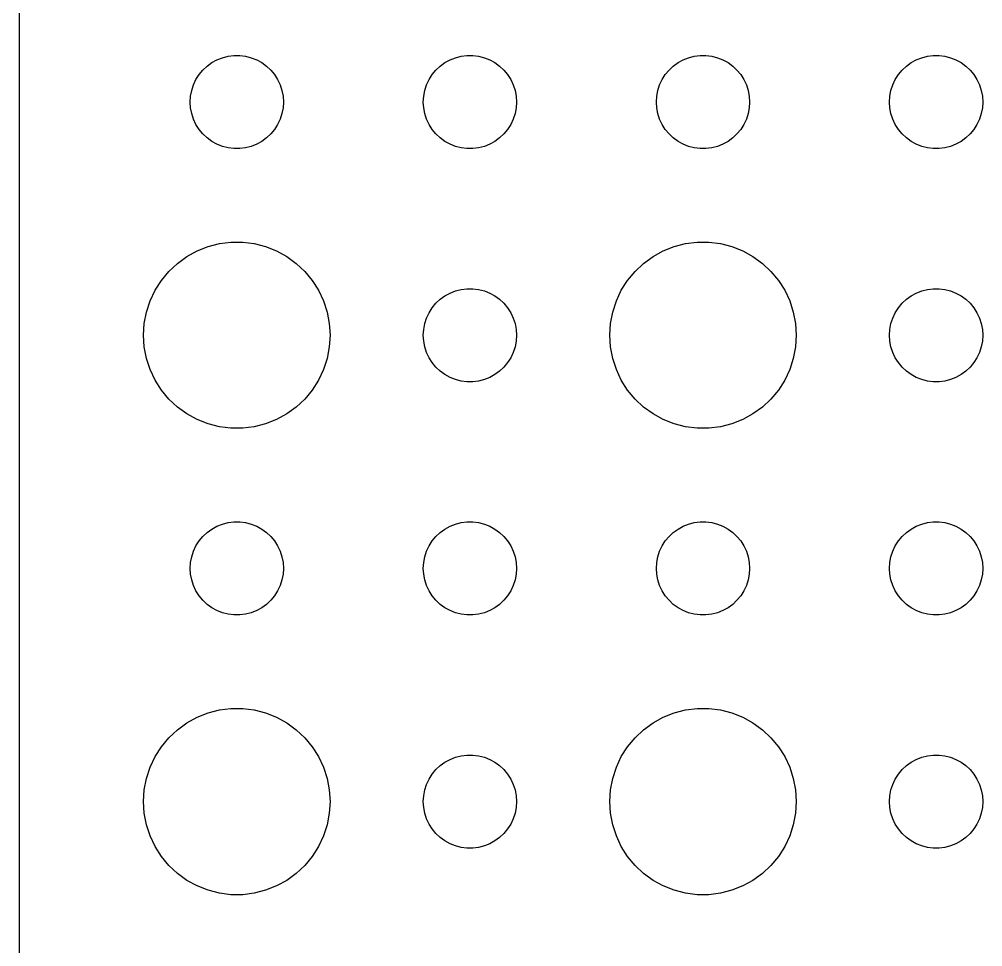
# Model space of a CAD drawing. Header units: metres. Extents: x -134 to 134, y -112 to 112.
# Drawn here: x -134.5 to -103.5, y 25.33 to 55.16 of the extents above; entities that cross this region are included whole.
import ezdxf

# ---------------------------------------------------------------- set-up
doc = ezdxf.new("R2010")
doc.units = ezdxf.units.M

msp = doc.modelspace()

# ---------------------------------------------------------------- linework, layer by layer
for p, q in [((-134.5, 107), (-134.5, -107)), ((-127.964, 53.9266), (-127.781, 53.9734)), ((-127.781, 53.9734), (-127.594, 53.997)), ((-127.594, 53.997), (-127.406, 53.997)), ((-127.406, 53.997), (-127.219, 53.9734)), ((-127.219, 53.9734), (-127.036, 53.9266)), ((-120.464, 53.9266), (-120.281, 53.9734)), ((-120.281, 53.9734), (-120.094, 53.997)), ((-120.094, 53.997), (-119.906, 53.997)), ((-119.906, 53.997), (-119.719, 53.9734)), ((-119.719, 53.9734), (-119.536, 53.9266)), ((-112.964, 53.9266), (-112.781, 53.9734)), ((-112.781, 53.9734), (-112.594, 53.997)), ((-112.594, 53.997), (-112.406, 53.997)), ((-112.406, 53.997), (-112.219, 53.9734)), ((-112.219, 53.9734), (-112.036, 53.9266)), ((-105.464, 53.9266), (-105.281, 53.9734)), ((-105.281, 53.9734), (-105.094, 53.997)), ((-105.094, 53.997), (-104.906, 53.997)), ((-104.906, 53.997), (-104.719, 53.9734)), ((-104.719, 53.9734), (-104.536, 53.9266)), ((-128.593, 53.5268), (-128.456, 53.6558)), ((-128.456, 53.6558), (-128.304, 53.7665)), ((-128.304, 53.7665), (-128.139, 53.8572)), ((-128.139, 53.8572), (-127.964, 53.9266)), ((-127.036, 53.9266), (-126.861, 53.8572)), ((-126.861, 53.8572), (-126.696, 53.7665)), ((-126.696, 53.7665), (-126.544, 53.6558)), ((-126.544, 53.6558), (-126.407, 53.5268)), ((-121.093, 53.5268), (-120.956, 53.6558)), ((-120.956, 53.6558), (-120.804, 53.7665)), ((-120.804, 53.7665), (-120.639, 53.8572)), ((-120.639, 53.8572), (-120.464, 53.9266)), ((-119.536, 53.9266), (-119.361, 53.8572)), ((-119.361, 53.8572), (-119.196, 53.7665)), ((-119.196, 53.7665), (-119.044, 53.6558)), ((-119.044, 53.6558), (-118.907, 53.5268)), ((-113.593, 53.5268), (-113.456, 53.6558)), ((-113.456, 53.6558), (-113.304, 53.7665)), ((-113.304, 53.7665), (-113.139, 53.8572)), ((-113.139, 53.8572), (-112.964, 53.9266)), ((-112.036, 53.9266), (-111.861, 53.8572)), ((-111.861, 53.8572), (-111.696, 53.7665)), ((-111.696, 53.7665), (-111.544, 53.6558)), ((-111.544, 53.6558), (-111.407, 53.5268)), ((-106.093, 53.5268), (-105.956, 53.6558)), ((-105.956, 53.6558), (-105.804, 53.7665)), ((-105.804, 53.7665), (-105.639, 53.8572)), ((-105.639, 53.8572), (-105.464, 53.9266)), ((-104.536, 53.9266), (-104.361, 53.8572)), ((-104.361, 53.8572), (-104.196, 53.7665)), ((-104.196, 53.7665), (-104.044, 53.6558)), ((-104.044, 53.6558), (-103.907, 53.5268)), ((-128.814, 53.2226), (-128.714, 53.3817)), ((-128.714, 53.3817), (-128.593, 53.5268)), ((-126.407, 53.5268), (-126.286, 53.3817)), ((-126.286, 53.3817), (-126.186, 53.2226)), ((-121.314, 53.2226), (-121.214, 53.3817)), ((-121.214, 53.3817), (-121.093, 53.5268)), ((-118.907, 53.5268), (-118.786, 53.3817)), ((-118.786, 53.3817), (-118.686, 53.2226)), ((-113.814, 53.2226), (-113.714, 53.3817)), ((-113.714, 53.3817), (-113.593, 53.5268)), ((-111.407, 53.5268), (-111.286, 53.3817)), ((-111.286, 53.3817), (-111.186, 53.2226)), ((-106.314, 53.2226), (-106.214, 53.3817)), ((-106.214, 53.3817), (-106.093, 53.5268)), ((-103.907, 53.5268), (-103.786, 53.3817)), ((-103.786, 53.3817), (-103.686, 53.2226)), ((-128.953, 52.873), (-128.895, 53.0522)), ((-128.895, 53.0522), (-128.814, 53.2226)), ((-126.186, 53.2226), (-126.105, 53.0522)), ((-126.105, 53.0522), (-126.047, 52.873)), ((-121.453, 52.873), (-121.395, 53.0522)), ((-121.395, 53.0522), (-121.314, 53.2226)), ((-118.686, 53.2226), (-118.605, 53.0522)), ((-118.605, 53.0522), (-118.547, 52.873)), ((-113.953, 52.873), (-113.895, 53.0522)), ((-113.895, 53.0522), (-113.814, 53.2226)), ((-111.186, 53.2226), (-111.105, 53.0522)), ((-111.105, 53.0522), (-111.047, 52.873)), ((-106.453, 52.873), (-106.395, 53.0522)), ((-106.395, 53.0522), (-106.314, 53.2226)), ((-103.686, 53.2226), (-103.605, 53.0522)), ((-103.605, 53.0522), (-103.547, 52.873)), ((-128.988, 52.688), (-128.953, 52.873)), ((-126.047, 52.873), (-126.012, 52.688)), ((-121.488, 52.688), (-121.453, 52.873)), ((-118.547, 52.873), (-118.512, 52.688)), ((-113.988, 52.688), (-113.953, 52.873)), ((-111.047, 52.873), (-111.012, 52.688)), ((-106.488, 52.688), (-106.453, 52.873)), ((-103.547, 52.873), (-103.512, 52.688)), ((-129, 52.5), (-128.988, 52.688)), ((-128.988, 52.312), (-129, 52.5)), ((-126.012, 52.688), (-126, 52.5)), ((-126, 52.5), (-126.012, 52.312)), ((-121.5, 52.5), (-121.488, 52.688)), ((-121.488, 52.312), (-121.5, 52.5)), ((-118.512, 52.688), (-118.5, 52.5)), ((-118.5, 52.5), (-118.512, 52.312)), ((-114, 52.5), (-113.988, 52.688)), ((-113.988, 52.312), (-114, 52.5)), ((-111.012, 52.688), (-111, 52.5)), ((-111, 52.5), (-111.012, 52.312)), ((-106.5, 52.5), (-106.488, 52.688)), ((-106.488, 52.312), (-106.5, 52.5)), ((-103.512, 52.688), (-103.5, 52.5)), ((-103.5, 52.5), (-103.512, 52.312)), ((-128.953, 52.127), (-128.988, 52.312)), ((-128.895, 51.9478), (-128.953, 52.127)), ((-126.047, 52.127), (-126.105, 51.9478)), ((-126.012, 52.312), (-126.047, 52.127)), ((-121.453, 52.127), (-121.488, 52.312)), ((-121.395, 51.9478), (-121.453, 52.127)), ((-118.547, 52.127), (-118.605, 51.9478)), ((-118.512, 52.312), (-118.547, 52.127)), ((-113.953, 52.127), (-113.988, 52.312)), ((-113.895, 51.9478), (-113.953, 52.127)), ((-111.047, 52.127), (-111.105, 51.9478)), ((-111.012, 52.312), (-111.047, 52.127)), ((-106.453, 52.127), (-106.488, 52.312)), ((-106.395, 51.9478), (-106.453, 52.127)), ((-103.547, 52.127), (-103.605, 51.9478)), ((-103.512, 52.312), (-103.547, 52.127)), ((-128.814, 51.7774), (-128.895, 51.9478)), ((-128.714, 51.6183), (-128.814, 51.7774)), ((-126.186, 51.7774), (-126.286, 51.6183)), ((-126.105, 51.9478), (-126.186, 51.7774)), ((-121.314, 51.7774), (-121.395, 51.9478)), ((-121.214, 51.6183), (-121.314, 51.7774)), ((-118.686, 51.7774), (-118.786, 51.6183)), ((-118.605, 51.9478), (-118.686, 51.7774)), ((-113.814, 51.7774), (-113.895, 51.9478)), ((-113.714, 51.6183), (-113.814, 51.7774)), ((-111.186, 51.7774), (-111.286, 51.6183)), ((-111.105, 51.9478), (-111.186, 51.7774)), ((-106.314, 51.7774), (-106.395, 51.9478)), ((-106.214, 51.6183), (-106.314, 51.7774)), ((-103.686, 51.7774), (-103.786, 51.6183)), ((-103.605, 51.9478), (-103.686, 51.7774)), ((-128.593, 51.4732), (-128.714, 51.6183)), ((-128.456, 51.3442), (-128.593, 51.4732)), ((-126.407, 51.4732), (-126.544, 51.3442)), ((-126.286, 51.6183), (-126.407, 51.4732)), ((-121.093, 51.4732), (-121.214, 51.6183)), ((-120.956, 51.3442), (-121.093, 51.4732)), ((-118.907, 51.4732), (-119.044, 51.3442)), ((-118.786, 51.6183), (-118.907, 51.4732)), ((-113.593, 51.4732), (-113.714, 51.6183)), ((-113.456, 51.3442), (-113.593, 51.4732)), ((-111.407, 51.4732), (-111.544, 51.3442)), ((-111.286, 51.6183), (-111.407, 51.4732)), ((-106.093, 51.4732), (-106.214, 51.6183)), ((-105.956, 51.3442), (-106.093, 51.4732)), ((-103.907, 51.4732), (-104.044, 51.3442)), ((-103.786, 51.6183), (-103.907, 51.4732)), ((-128.304, 51.2335), (-128.456, 51.3442)), ((-128.139, 51.1428), (-128.304, 51.2335)), ((-126.696, 51.2335), (-126.861, 51.1428)), ((-126.544, 51.3442), (-126.696, 51.2335)), ((-120.804, 51.2335), (-120.956, 51.3442)), ((-120.639, 51.1428), (-120.804, 51.2335)), ((-119.196, 51.2335), (-119.361, 51.1428)), ((-119.044, 51.3442), (-119.196, 51.2335)), ((-113.304, 51.2335), (-113.456, 51.3442)), ((-113.139, 51.1428), (-113.304, 51.2335)), ((-111.696, 51.2335), (-111.861, 51.1428)), ((-111.544, 51.3442), (-111.696, 51.2335)), ((-105.804, 51.2335), (-105.956, 51.3442)), ((-105.639, 51.1428), (-105.804, 51.2335)), ((-104.196, 51.2335), (-104.361, 51.1428)), ((-104.044, 51.3442), (-104.196, 51.2335)), ((-127.964, 51.0734), (-128.139, 51.1428)), ((-127.781, 51.0266), (-127.964, 51.0734)), ((-127.594, 51.003), (-127.781, 51.0266)), ((-127.406, 51.003), (-127.594, 51.003)), ((-127.219, 51.0266), (-127.406, 51.003)), ((-127.036, 51.0734), (-127.219, 51.0266)), ((-126.861, 51.1428), (-127.036, 51.0734)), ((-120.464, 51.0734), (-120.639, 51.1428)), ((-120.281, 51.0266), (-120.464, 51.0734)), ((-120.094, 51.003), (-120.281, 51.0266)), ((-119.906, 51.003), (-120.094, 51.003)), ((-119.719, 51.0266), (-119.906, 51.003)), ((-119.536, 51.0734), (-119.719, 51.0266)), ((-119.361, 51.1428), (-119.536, 51.0734)), ((-112.964, 51.0734), (-113.139, 51.1428)), ((-112.781, 51.0266), (-112.964, 51.0734)), ((-112.594, 51.003), (-112.781, 51.0266)), ((-112.406, 51.003), (-112.594, 51.003)), ((-112.219, 51.0266), (-112.406, 51.003)), ((-112.036, 51.0734), (-112.219, 51.0266)), ((-111.861, 51.1428), (-112.036, 51.0734)), ((-105.464, 51.0734), (-105.639, 51.1428)), ((-105.281, 51.0266), (-105.464, 51.0734)), ((-105.094, 51.003), (-105.281, 51.0266)), ((-104.906, 51.003), (-105.094, 51.003)), ((-104.719, 51.0266), (-104.906, 51.003)), ((-104.536, 51.0734), (-104.719, 51.0266)), ((-104.361, 51.1428), (-104.536, 51.0734)), ((-128.777, 47.7145), (-128.427, 47.8532)), ((-128.427, 47.8532), (-128.062, 47.9469)), ((-128.062, 47.9469), (-127.688, 47.9941)), ((-127.688, 47.9941), (-127.312, 47.9941)), ((-127.312, 47.9941), (-126.938, 47.9469)), ((-126.938, 47.9469), (-126.573, 47.8532)), ((-126.573, 47.8532), (-126.223, 47.7145)), ((-113.777, 47.7145), (-113.427, 47.8532)), ((-113.427, 47.8532), (-113.062, 47.9469)), ((-113.062, 47.9469), (-112.688, 47.9941)), ((-112.688, 47.9941), (-112.312, 47.9941)), ((-112.312, 47.9941), (-111.938, 47.9469)), ((-111.938, 47.9469), (-111.573, 47.8532)), ((-111.573, 47.8532), (-111.223, 47.7145)), ((-129.412, 47.3115), (-129.107, 47.533)), ((-129.107, 47.533), (-128.777, 47.7145)), ((-126.223, 47.7145), (-125.893, 47.533)), ((-125.893, 47.533), (-125.588, 47.3115)), ((-114.412, 47.3115), (-114.107, 47.533)), ((-114.107, 47.533), (-113.777, 47.7145)), ((-111.223, 47.7145), (-110.893, 47.533)), ((-110.893, 47.533), (-110.588, 47.3115)), ((-129.687, 47.0536), (-129.412, 47.3115)), ((-125.588, 47.3115), (-125.313, 47.0536)), ((-114.687, 47.0536), (-114.412, 47.3115)), ((-110.588, 47.3115), (-110.313, 47.0536)), ((-129.927, 46.7634), (-129.687, 47.0536)), ((-125.313, 47.0536), (-125.073, 46.7634)), ((-114.927, 46.7634), (-114.687, 47.0536)), ((-110.313, 47.0536), (-110.073, 46.7634)), ((-130.129, 46.4453), (-129.927, 46.7634)), ((-125.073, 46.7634), (-124.871, 46.4453)), ((-115.129, 46.4453), (-114.927, 46.7634)), ((-110.073, 46.7634), (-109.871, 46.4453)), ((-130.289, 46.1044), (-130.129, 46.4453)), ((-124.871, 46.4453), (-124.711, 46.1044)), ((-120.956, 46.1558), (-120.804, 46.2665)), ((-120.804, 46.2665), (-120.639, 46.3572)), ((-120.639, 46.3572), (-120.464, 46.4266)), ((-120.464, 46.4266), (-120.281, 46.4734)), ((-120.281, 46.4734), (-120.094, 46.497)), ((-120.094, 46.497), (-119.906, 46.497)), ((-119.906, 46.497), (-119.719, 46.4734)), ((-119.719, 46.4734), (-119.536, 46.4266)), ((-119.536, 46.4266), (-119.361, 46.3572)), ((-119.361, 46.3572), (-119.196, 46.2665)), ((-119.196, 46.2665), (-119.044, 46.1558)), ((-115.289, 46.1044), (-115.129, 46.4453)), ((-109.871, 46.4453), (-109.711, 46.1044)), ((-105.956, 46.1558), (-105.804, 46.2665)), ((-105.804, 46.2665), (-105.639, 46.3572)), ((-105.639, 46.3572), (-105.464, 46.4266)), ((-105.464, 46.4266), (-105.281, 46.4734)), ((-105.281, 46.4734), (-105.094, 46.497)), ((-105.094, 46.497), (-104.906, 46.497)), ((-104.906, 46.497), (-104.719, 46.4734)), ((-104.719, 46.4734), (-104.536, 46.4266)), ((-104.536, 46.4266), (-104.361, 46.3572)), ((-104.361, 46.3572), (-104.196, 46.2665)), ((-104.196, 46.2665), (-104.044, 46.1558)), ((-130.406, 45.7461), (-130.289, 46.1044)), ((-124.711, 46.1044), (-124.594, 45.7461)), ((-121.314, 45.7226), (-121.214, 45.8817)), ((-121.214, 45.8817), (-121.093, 46.0268)), ((-121.093, 46.0268), (-120.956, 46.1558)), ((-119.044, 46.1558), (-118.907, 46.0268)), ((-118.907, 46.0268), (-118.786, 45.8817)), ((-118.786, 45.8817), (-118.686, 45.7226)), ((-115.406, 45.7461), (-115.289, 46.1044)), ((-109.711, 46.1044), (-109.594, 45.7461)), ((-106.314, 45.7226), (-106.214, 45.8817)), ((-106.214, 45.8817), (-106.093, 46.0268)), ((-106.093, 46.0268), (-105.956, 46.1558)), ((-104.044, 46.1558), (-103.907, 46.0268)), ((-103.907, 46.0268), (-103.786, 45.8817)), ((-103.786, 45.8817), (-103.686, 45.7226)), ((-130.476, 45.376), (-130.406, 45.7461)), ((-124.594, 45.7461), (-124.524, 45.376)), ((-121.395, 45.5522), (-121.314, 45.7226)), ((-118.686, 45.7226), (-118.605, 45.5522)), ((-115.476, 45.376), (-115.406, 45.7461)), ((-109.594, 45.7461), (-109.524, 45.376)), ((-106.395, 45.5522), (-106.314, 45.7226)), ((-103.686, 45.7226), (-103.605, 45.5522)), ((-130.5, 45), (-130.476, 45.376)), ((-124.524, 45.376), (-124.5, 45)), ((-121.488, 45.188), (-121.453, 45.373)), ((-121.453, 45.373), (-121.395, 45.5522)), ((-118.605, 45.5522), (-118.547, 45.373)), ((-118.547, 45.373), (-118.512, 45.188)), ((-115.5, 45), (-115.476, 45.376)), ((-109.524, 45.376), (-109.5, 45)), ((-106.488, 45.188), (-106.453, 45.373)), ((-106.453, 45.373), (-106.395, 45.5522)), ((-103.605, 45.5522), (-103.547, 45.373)), ((-103.547, 45.373), (-103.512, 45.188)), ((-130.476, 44.624), (-130.5, 45)), ((-124.5, 45), (-124.524, 44.624)), ((-121.5, 45), (-121.488, 45.188)), ((-121.488, 44.812), (-121.5, 45)), ((-118.512, 45.188), (-118.5, 45)), ((-118.5, 45), (-118.512, 44.812)), ((-115.476, 44.624), (-115.5, 45)), ((-109.5, 45), (-109.524, 44.624)), ((-106.5, 45), (-106.488, 45.188)), ((-106.488, 44.812), (-106.5, 45)), ((-103.512, 45.188), (-103.5, 45)), ((-103.5, 45), (-103.512, 44.812)), ((-121.453, 44.627), (-121.488, 44.812)), ((-118.512, 44.812), (-118.547, 44.627)), ((-106.453, 44.627), (-106.488, 44.812)), ((-103.512, 44.812), (-103.547, 44.627)), ((-130.406, 44.2539), (-130.476, 44.624)), ((-124.524, 44.624), (-124.594, 44.2539)), ((-121.395, 44.4478), (-121.453, 44.627)), ((-121.314, 44.2774), (-121.395, 44.4478)), ((-118.605, 44.4478), (-118.686, 44.2774)), ((-118.547, 44.627), (-118.605, 44.4478)), ((-115.406, 44.2539), (-115.476, 44.624)), ((-109.524, 44.624), (-109.594, 44.2539)), ((-106.395, 44.4478), (-106.453, 44.627)), ((-106.314, 44.2774), (-106.395, 44.4478)), ((-103.605, 44.4478), (-103.686, 44.2774)), ((-103.547, 44.627), (-103.605, 44.4478)), ((-130.289, 43.8956), (-130.406, 44.2539)), ((-124.594, 44.2539), (-124.711, 43.8956)), ((-121.214, 44.1183), (-121.314, 44.2774)), ((-121.093, 43.9732), (-121.214, 44.1183)), ((-118.786, 44.1183), (-118.907, 43.9732)), ((-118.686, 44.2774), (-118.786, 44.1183)), ((-115.289, 43.8956), (-115.406, 44.2539)), ((-109.594, 44.2539), (-109.711, 43.8956)), ((-106.214, 44.1183), (-106.314, 44.2774)), ((-106.093, 43.9732), (-106.214, 44.1183)), ((-103.786, 44.1183), (-103.907, 43.9732)), ((-103.686, 44.2774), (-103.786, 44.1183)), ((-130.129, 43.5547), (-130.289, 43.8956)), ((-124.711, 43.8956), (-124.871, 43.5547)), ((-120.956, 43.8442), (-121.093, 43.9732)), ((-120.804, 43.7335), (-120.956, 43.8442)), ((-120.639, 43.6428), (-120.804, 43.7335)), ((-119.196, 43.7335), (-119.361, 43.6428)), ((-119.044, 43.8442), (-119.196, 43.7335)), ((-118.907, 43.9732), (-119.044, 43.8442)), ((-115.129, 43.5547), (-115.289, 43.8956)), ((-109.711, 43.8956), (-109.871, 43.5547)), ((-105.956, 43.8442), (-106.093, 43.9732)), ((-105.804, 43.7335), (-105.956, 43.8442)), ((-105.639, 43.6428), (-105.804, 43.7335)), ((-104.196, 43.7335), (-104.361, 43.6428)), ((-104.044, 43.8442), (-104.196, 43.7335)), ((-103.907, 43.9732), (-104.044, 43.8442)), ((-129.927, 43.2366), (-130.129, 43.5547)), ((-124.871, 43.5547), (-125.073, 43.2366)), ((-120.464, 43.5734), (-120.639, 43.6428)), ((-120.281, 43.5266), (-120.464, 43.5734)), ((-120.094, 43.503), (-120.281, 43.5266)), ((-119.906, 43.503), (-120.094, 43.503)), ((-119.719, 43.5266), (-119.906, 43.503)), ((-119.536, 43.5734), (-119.719, 43.5266)), ((-119.361, 43.6428), (-119.536, 43.5734)), ((-114.927, 43.2366), (-115.129, 43.5547)), ((-109.871, 43.5547), (-110.073, 43.2366)), ((-105.464, 43.5734), (-105.639, 43.6428)), ((-105.281, 43.5266), (-105.464, 43.5734)), ((-105.094, 43.503), (-105.281, 43.5266)), ((-104.906, 43.503), (-105.094, 43.503)), ((-104.719, 43.5266), (-104.906, 43.503)), ((-104.536, 43.5734), (-104.719, 43.5266)), ((-104.361, 43.6428), (-104.536, 43.5734)), ((-129.687, 42.9464), (-129.927, 43.2366)), ((-125.073, 43.2366), (-125.313, 42.9464)), ((-114.687, 42.9464), (-114.927, 43.2366)), ((-110.073, 43.2366), (-110.313, 42.9464)), ((-129.412, 42.6885), (-129.687, 42.9464)), ((-125.313, 42.9464), (-125.588, 42.6885)), ((-114.412, 42.6885), (-114.687, 42.9464)), ((-110.313, 42.9464), (-110.588, 42.6885)), ((-129.107, 42.467), (-129.412, 42.6885)), ((-125.588, 42.6885), (-125.893, 42.467)), ((-114.107, 42.467), (-114.412, 42.6885)), ((-110.588, 42.6885), (-110.893, 42.467)), ((-128.777, 42.2855), (-129.107, 42.467)), ((-128.427, 42.1468), (-128.777, 42.2855)), ((-126.223, 42.2855), (-126.573, 42.1468)), ((-125.893, 42.467), (-126.223, 42.2855)), ((-113.777, 42.2855), (-114.107, 42.467)), ((-113.427, 42.1468), (-113.777, 42.2855)), ((-111.223, 42.2855), (-111.573, 42.1468)), ((-110.893, 42.467), (-111.223, 42.2855)), ((-128.062, 42.0531), (-128.427, 42.1468)), ((-127.688, 42.0059), (-128.062, 42.0531)), ((-127.312, 42.0059), (-127.688, 42.0059)), ((-126.938, 42.0531), (-127.312, 42.0059)), ((-126.573, 42.1468), (-126.938, 42.0531)), ((-113.062, 42.0531), (-113.427, 42.1468)), ((-112.688, 42.0059), (-113.062, 42.0531)), ((-112.312, 42.0059), (-112.688, 42.0059)), ((-111.938, 42.0531), (-112.312, 42.0059)), ((-111.573, 42.1468), (-111.938, 42.0531)), ((-128.456, 38.6558), (-128.304, 38.7665)), ((-128.304, 38.7665), (-128.139, 38.8572)), ((-128.139, 38.8572), (-127.964, 38.9266)), ((-127.964, 38.9266), (-127.781, 38.9734)), ((-127.781, 38.9734), (-127.594, 38.997)), ((-127.594, 38.997), (-127.406, 38.997)), ((-127.406, 38.997), (-127.219, 38.9734)), ((-127.219, 38.9734), (-127.036, 38.9266)), ((-127.036, 38.9266), (-126.861, 38.8572)), ((-126.861, 38.8572), (-126.696, 38.7665)), ((-126.696, 38.7665), (-126.544, 38.6558)), ((-120.956, 38.6558), (-120.804, 38.7665)), ((-120.804, 38.7665), (-120.639, 38.8572)), ((-120.639, 38.8572), (-120.464, 38.9266)), ((-120.464, 38.9266), (-120.281, 38.9734)), ((-120.281, 38.9734), (-120.094, 38.997)), ((-120.094, 38.997), (-119.906, 38.997)), ((-119.906, 38.997), (-119.719, 38.9734)), ((-119.719, 38.9734), (-119.536, 38.9266)), ((-119.536, 38.9266), (-119.361, 38.8572)), ((-119.361, 38.8572), (-119.196, 38.7665)), ((-119.196, 38.7665), (-119.044, 38.6558)), ((-113.456, 38.6558), (-113.304, 38.7665)), ((-113.304, 38.7665), (-113.139, 38.8572)), ((-113.139, 38.8572), (-112.964, 38.9266)), ((-112.964, 38.9266), (-112.781, 38.9734)), ((-112.781, 38.9734), (-112.594, 38.997)), ((-112.594, 38.997), (-112.406, 38.997)), ((-112.406, 38.997), (-112.219, 38.9734)), ((-112.219, 38.9734), (-112.036, 38.9266)), ((-112.036, 38.9266), (-111.861, 38.8572)), ((-111.861, 38.8572), (-111.696, 38.7665)), ((-111.696, 38.7665), (-111.544, 38.6558)), ((-105.956, 38.6558), (-105.804, 38.7665)), ((-105.804, 38.7665), (-105.639, 38.8572)), ((-105.639, 38.8572), (-105.464, 38.9266)), ((-105.464, 38.9266), (-105.281, 38.9734)), ((-105.281, 38.9734), (-105.094, 38.997)), ((-105.094, 38.997), (-104.906, 38.997)), ((-104.906, 38.997), (-104.719, 38.9734)), ((-104.719, 38.9734), (-104.536, 38.9266)), ((-104.536, 38.9266), (-104.361, 38.8572)), ((-104.361, 38.8572), (-104.196, 38.7665)), ((-104.196, 38.7665), (-104.044, 38.6558)), ((-128.714, 38.3817), (-128.593, 38.5268)), ((-128.593, 38.5268), (-128.456, 38.6558)), ((-126.544, 38.6558), (-126.407, 38.5268)), ((-126.407, 38.5268), (-126.286, 38.3817)), ((-121.214, 38.3817), (-121.093, 38.5268)), ((-121.093, 38.5268), (-120.956, 38.6558)), ((-119.044, 38.6558), (-118.907, 38.5268)), ((-118.907, 38.5268), (-118.786, 38.3817)), ((-113.714, 38.3817), (-113.593, 38.5268)), ((-113.593, 38.5268), (-113.456, 38.6558)), ((-111.544, 38.6558), (-111.407, 38.5268)), ((-111.407, 38.5268), (-111.286, 38.3817)), ((-106.214, 38.3817), (-106.093, 38.5268)), ((-106.093, 38.5268), (-105.956, 38.6558)), ((-104.044, 38.6558), (-103.907, 38.5268)), ((-103.907, 38.5268), (-103.786, 38.3817)), ((-128.895, 38.0522), (-128.814, 38.2226)), ((-128.814, 38.2226), (-128.714, 38.3817)), ((-126.286, 38.3817), (-126.186, 38.2226)), ((-126.186, 38.2226), (-126.105, 38.0522)), ((-121.395, 38.0522), (-121.314, 38.2226)), ((-121.314, 38.2226), (-121.214, 38.3817)), ((-118.786, 38.3817), (-118.686, 38.2226)), ((-118.686, 38.2226), (-118.605, 38.0522)), ((-113.895, 38.0522), (-113.814, 38.2226)), ((-113.814, 38.2226), (-113.714, 38.3817)), ((-111.286, 38.3817), (-111.186, 38.2226)), ((-111.186, 38.2226), (-111.105, 38.0522)), ((-106.395, 38.0522), (-106.314, 38.2226)), ((-106.314, 38.2226), (-106.214, 38.3817)), ((-103.786, 38.3817), (-103.686, 38.2226)), ((-103.686, 38.2226), (-103.605, 38.0522)), ((-128.988, 37.688), (-128.953, 37.873)), ((-128.953, 37.873), (-128.895, 38.0522)), ((-126.105, 38.0522), (-126.047, 37.873)), ((-126.047, 37.873), (-126.012, 37.688)), ((-121.488, 37.688), (-121.453, 37.873)), ((-121.453, 37.873), (-121.395, 38.0522)), ((-118.605, 38.0522), (-118.547, 37.873)), ((-118.547, 37.873), (-118.512, 37.688)), ((-113.988, 37.688), (-113.953, 37.873)), ((-113.953, 37.873), (-113.895, 38.0522)), ((-111.105, 38.0522), (-111.047, 37.873)), ((-111.047, 37.873), (-111.012, 37.688)), ((-106.488, 37.688), (-106.453, 37.873)), ((-106.453, 37.873), (-106.395, 38.0522)), ((-103.605, 38.0522), (-103.547, 37.873)), ((-103.547, 37.873), (-103.512, 37.688)), ((-129, 37.5), (-128.988, 37.688)), ((-126.012, 37.688), (-126, 37.5)), ((-121.5, 37.5), (-121.488, 37.688)), ((-118.512, 37.688), (-118.5, 37.5)), ((-114, 37.5), (-113.988, 37.688)), ((-111.012, 37.688), (-111, 37.5)), ((-106.5, 37.5), (-106.488, 37.688)), ((-103.512, 37.688), (-103.5, 37.5)), ((-128.988, 37.312), (-129, 37.5)), ((-128.953, 37.127), (-128.988, 37.312)), ((-126.012, 37.312), (-126.047, 37.127)), ((-126, 37.5), (-126.012, 37.312)), ((-121.488, 37.312), (-121.5, 37.5)), ((-121.453, 37.127), (-121.488, 37.312)), ((-118.512, 37.312), (-118.547, 37.127)), ((-118.5, 37.5), (-118.512, 37.312)), ((-113.988, 37.312), (-114, 37.5)), ((-113.953, 37.127), (-113.988, 37.312)), ((-111.012, 37.312), (-111.047, 37.127)), ((-111, 37.5), (-111.012, 37.312)), ((-106.488, 37.312), (-106.5, 37.5)), ((-106.453, 37.127), (-106.488, 37.312)), ((-103.512, 37.312), (-103.547, 37.127)), ((-103.5, 37.5), (-103.512, 37.312)), ((-128.895, 36.9478), (-128.953, 37.127)), ((-128.814, 36.7774), (-128.895, 36.9478)), ((-126.105, 36.9478), (-126.186, 36.7774)), ((-126.047, 37.127), (-126.105, 36.9478)), ((-121.395, 36.9478), (-121.453, 37.127)), ((-121.314, 36.7774), (-121.395, 36.9478)), ((-118.605, 36.9478), (-118.686, 36.7774)), ((-118.547, 37.127), (-118.605, 36.9478)), ((-113.895, 36.9478), (-113.953, 37.127)), ((-113.814, 36.7774), (-113.895, 36.9478)), ((-111.105, 36.9478), (-111.186, 36.7774)), ((-111.047, 37.127), (-111.105, 36.9478)), ((-106.395, 36.9478), (-106.453, 37.127)), ((-106.314, 36.7774), (-106.395, 36.9478)), ((-103.605, 36.9478), (-103.686, 36.7774)), ((-103.547, 37.127), (-103.605, 36.9478)), ((-128.714, 36.6183), (-128.814, 36.7774)), ((-128.593, 36.4732), (-128.714, 36.6183)), ((-126.286, 36.6183), (-126.407, 36.4732)), ((-126.186, 36.7774), (-126.286, 36.6183)), ((-121.214, 36.6183), (-121.314, 36.7774)), ((-121.093, 36.4732), (-121.214, 36.6183)), ((-118.786, 36.6183), (-118.907, 36.4732)), ((-118.686, 36.7774), (-118.786, 36.6183)), ((-113.714, 36.6183), (-113.814, 36.7774)), ((-113.593, 36.4732), (-113.714, 36.6183)), ((-111.286, 36.6183), (-111.407, 36.4732)), ((-111.186, 36.7774), (-111.286, 36.6183)), ((-106.214, 36.6183), (-106.314, 36.7774)), ((-106.093, 36.4732), (-106.214, 36.6183)), ((-103.786, 36.6183), (-103.907, 36.4732)), ((-103.686, 36.7774), (-103.786, 36.6183)), ((-128.456, 36.3442), (-128.593, 36.4732)), ((-128.304, 36.2335), (-128.456, 36.3442)), ((-126.544, 36.3442), (-126.696, 36.2335)), ((-126.407, 36.4732), (-126.544, 36.3442)), ((-120.956, 36.3442), (-121.093, 36.4732)), ((-120.804, 36.2335), (-120.956, 36.3442)), ((-119.044, 36.3442), (-119.196, 36.2335)), ((-118.907, 36.4732), (-119.044, 36.3442)), ((-113.456, 36.3442), (-113.593, 36.4732)), ((-113.304, 36.2335), (-113.456, 36.3442)), ((-111.544, 36.3442), (-111.696, 36.2335)), ((-111.407, 36.4732), (-111.544, 36.3442)), ((-105.956, 36.3442), (-106.093, 36.4732)), ((-105.804, 36.2335), (-105.956, 36.3442)), ((-104.044, 36.3442), (-104.196, 36.2335)), ((-103.907, 36.4732), (-104.044, 36.3442)), ((-128.139, 36.1428), (-128.304, 36.2335)), ((-127.964, 36.0734), (-128.139, 36.1428)), ((-127.781, 36.0266), (-127.964, 36.0734)), ((-127.594, 36.003), (-127.781, 36.0266)), ((-127.406, 36.003), (-127.594, 36.003)), ((-127.219, 36.0266), (-127.406, 36.003)), ((-127.036, 36.0734), (-127.219, 36.0266)), ((-126.861, 36.1428), (-127.036, 36.0734)), ((-126.696, 36.2335), (-126.861, 36.1428)), ((-120.639, 36.1428), (-120.804, 36.2335)), ((-120.464, 36.0734), (-120.639, 36.1428)), ((-120.281, 36.0266), (-120.464, 36.0734)), ((-120.094, 36.003), (-120.281, 36.0266)), ((-119.906, 36.003), (-120.094, 36.003)), ((-119.719, 36.0266), (-119.906, 36.003)), ((-119.536, 36.0734), (-119.719, 36.0266)), ((-119.361, 36.1428), (-119.536, 36.0734)), ((-119.196, 36.2335), (-119.361, 36.1428)), ((-113.139, 36.1428), (-113.304, 36.2335)), ((-112.964, 36.0734), (-113.139, 36.1428)), ((-112.781, 36.0266), (-112.964, 36.0734)), ((-112.594, 36.003), (-112.781, 36.0266)), ((-112.406, 36.003), (-112.594, 36.003)), ((-112.219, 36.0266), (-112.406, 36.003)), ((-112.036, 36.0734), (-112.219, 36.0266)), ((-111.861, 36.1428), (-112.036, 36.0734)), ((-111.696, 36.2335), (-111.861, 36.1428)), ((-105.639, 36.1428), (-105.804, 36.2335)), ((-105.464, 36.0734), (-105.639, 36.1428)), ((-105.281, 36.0266), (-105.464, 36.0734)), ((-105.094, 36.003), (-105.281, 36.0266)), ((-104.906, 36.003), (-105.094, 36.003)), ((-104.719, 36.0266), (-104.906, 36.003)), ((-104.536, 36.0734), (-104.719, 36.0266)), ((-104.361, 36.1428), (-104.536, 36.0734)), ((-104.196, 36.2335), (-104.361, 36.1428)), ((-128.427, 32.8532), (-128.062, 32.9469)), ((-128.062, 32.9469), (-127.688, 32.9941)), ((-127.688, 32.9941), (-127.312, 32.9941)), ((-127.312, 32.9941), (-126.938, 32.9469)), ((-126.938, 32.9469), (-126.573, 32.8532)), ((-113.427, 32.8532), (-113.062, 32.9469)), ((-113.062, 32.9469), (-112.688, 32.9941)), ((-112.688, 32.9941), (-112.312, 32.9941)), ((-112.312, 32.9941), (-111.938, 32.9469)), ((-111.938, 32.9469), (-111.573, 32.8532)), ((-129.107, 32.533), (-128.777, 32.7145)), ((-128.777, 32.7145), (-128.427, 32.8532)), ((-126.573, 32.8532), (-126.223, 32.7145)), ((-126.223, 32.7145), (-125.893, 32.533)), ((-114.107, 32.533), (-113.777, 32.7145)), ((-113.777, 32.7145), (-113.427, 32.8532)), ((-111.573, 32.8532), (-111.223, 32.7145)), ((-111.223, 32.7145), (-110.893, 32.533)), ((-129.687, 32.0536), (-129.412, 32.3115)), ((-129.412, 32.3115), (-129.107, 32.533)), ((-125.893, 32.533), (-125.588, 32.3115)), ((-125.588, 32.3115), (-125.313, 32.0536)), ((-114.687, 32.0536), (-114.412, 32.3115)), ((-114.412, 32.3115), (-114.107, 32.533)), ((-110.893, 32.533), (-110.588, 32.3115)), ((-110.588, 32.3115), (-110.313, 32.0536)), ((-129.927, 31.7634), (-129.687, 32.0536)), ((-125.313, 32.0536), (-125.073, 31.7634)), ((-114.927, 31.7634), (-114.687, 32.0536)), ((-110.313, 32.0536), (-110.073, 31.7634)), ((-130.129, 31.4453), (-129.927, 31.7634)), ((-125.073, 31.7634), (-124.871, 31.4453)), ((-115.129, 31.4453), (-114.927, 31.7634)), ((-110.073, 31.7634), (-109.871, 31.4453)), ((-130.289, 31.1044), (-130.129, 31.4453)), ((-124.871, 31.4453), (-124.711, 31.1044)), ((-120.804, 31.2665), (-120.639, 31.3572)), ((-120.639, 31.3572), (-120.464, 31.4266)), ((-120.464, 31.4266), (-120.281, 31.4734)), ((-120.281, 31.4734), (-120.094, 31.497)), ((-120.094, 31.497), (-119.906, 31.497)), ((-119.906, 31.497), (-119.719, 31.4734)), ((-119.719, 31.4734), (-119.536, 31.4266)), ((-119.536, 31.4266), (-119.361, 31.3572)), ((-119.361, 31.3572), (-119.196, 31.2665)), ((-115.289, 31.1044), (-115.129, 31.4453)), ((-109.871, 31.4453), (-109.711, 31.1044)), ((-105.804, 31.2665), (-105.639, 31.3572)), ((-105.639, 31.3572), (-105.464, 31.4266)), ((-105.464, 31.4266), (-105.281, 31.4734)), ((-105.281, 31.4734), (-105.094, 31.497)), ((-105.094, 31.497), (-104.906, 31.497)), ((-104.906, 31.497), (-104.719, 31.4734)), ((-104.719, 31.4734), (-104.536, 31.4266)), ((-104.536, 31.4266), (-104.361, 31.3572)), ((-104.361, 31.3572), (-104.196, 31.2665)), ((-130.406, 30.7461), (-130.289, 31.1044)), ((-124.711, 31.1044), (-124.594, 30.7461)), ((-121.214, 30.8817), (-121.093, 31.0268)), ((-121.093, 31.0268), (-120.956, 31.1558)), ((-120.956, 31.1558), (-120.804, 31.2665)), ((-119.196, 31.2665), (-119.044, 31.1558)), ((-119.044, 31.1558), (-118.907, 31.0268)), ((-118.907, 31.0268), (-118.786, 30.8817)), ((-115.406, 30.7461), (-115.289, 31.1044)), ((-109.711, 31.1044), (-109.594, 30.7461)), ((-106.214, 30.8817), (-106.093, 31.0268)), ((-106.093, 31.0268), (-105.956, 31.1558)), ((-105.956, 31.1558), (-105.804, 31.2665)), ((-104.196, 31.2665), (-104.044, 31.1558)), ((-104.044, 31.1558), (-103.907, 31.0268)), ((-103.907, 31.0268), (-103.786, 30.8817)), ((-130.476, 30.376), (-130.406, 30.7461)), ((-124.594, 30.7461), (-124.524, 30.376)), ((-121.395, 30.5522), (-121.314, 30.7226)), ((-121.314, 30.7226), (-121.214, 30.8817)), ((-118.786, 30.8817), (-118.686, 30.7226)), ((-118.686, 30.7226), (-118.605, 30.5522)), ((-115.476, 30.376), (-115.406, 30.7461)), ((-109.594, 30.7461), (-109.524, 30.376)), ((-106.395, 30.5522), (-106.314, 30.7226)), ((-106.314, 30.7226), (-106.214, 30.8817)), ((-103.786, 30.8817), (-103.686, 30.7226)), ((-103.686, 30.7226), (-103.605, 30.5522)), ((-121.453, 30.373), (-121.395, 30.5522)), ((-118.605, 30.5522), (-118.547, 30.373)), ((-106.453, 30.373), (-106.395, 30.5522)), ((-103.605, 30.5522), (-103.547, 30.373)), ((-130.5, 30), (-130.476, 30.376)), ((-124.524, 30.376), (-124.5, 30)), ((-121.5, 30), (-121.488, 30.188)), ((-121.488, 30.188), (-121.453, 30.373)), ((-118.547, 30.373), (-118.512, 30.188)), ((-118.512, 30.188), (-118.5, 30)), ((-115.5, 30), (-115.476, 30.376)), ((-109.524, 30.376), (-109.5, 30)), ((-106.5, 30), (-106.488, 30.188)), ((-106.488, 30.188), (-106.453, 30.373)), ((-103.547, 30.373), (-103.512, 30.188)), ((-103.512, 30.188), (-103.5, 30)), ((-130.476, 29.624), (-130.5, 30)), ((-124.5, 30), (-124.524, 29.624)), ((-121.488, 29.812), (-121.5, 30)), ((-121.453, 29.627), (-121.488, 29.812)), ((-118.512, 29.812), (-118.547, 29.627)), ((-118.5, 30), (-118.512, 29.812)), ((-115.476, 29.624), (-115.5, 30)), ((-109.5, 30), (-109.524, 29.624)), ((-106.488, 29.812), (-106.5, 30)), ((-106.453, 29.627), (-106.488, 29.812)), ((-103.512, 29.812), (-103.547, 29.627)), ((-103.5, 30), (-103.512, 29.812)), ((-130.406, 29.2539), (-130.476, 29.624)), ((-124.524, 29.624), (-124.594, 29.2539)), ((-121.395, 29.4478), (-121.453, 29.627)), ((-118.547, 29.627), (-118.605, 29.4478)), ((-115.406, 29.2539), (-115.476, 29.624)), ((-109.524, 29.624), (-109.594, 29.2539)), ((-106.395, 29.4478), (-106.453, 29.627)), ((-103.547, 29.627), (-103.605, 29.4478)), ((-130.289, 28.8956), (-130.406, 29.2539)), ((-124.594, 29.2539), (-124.711, 28.8956)), ((-121.314, 29.2774), (-121.395, 29.4478)), ((-121.214, 29.1183), (-121.314, 29.2774)), ((-118.686, 29.2774), (-118.786, 29.1183)), ((-118.605, 29.4478), (-118.686, 29.2774)), ((-115.289, 28.8956), (-115.406, 29.2539)), ((-109.594, 29.2539), (-109.711, 28.8956)), ((-106.314, 29.2774), (-106.395, 29.4478)), ((-106.214, 29.1183), (-106.314, 29.2774)), ((-103.686, 29.2774), (-103.786, 29.1183)), ((-103.605, 29.4478), (-103.686, 29.2774)), ((-130.129, 28.5547), (-130.289, 28.8956)), ((-124.711, 28.8956), (-124.871, 28.5547)), ((-121.093, 28.9732), (-121.214, 29.1183)), ((-120.956, 28.8442), (-121.093, 28.9732)), ((-120.804, 28.7335), (-120.956, 28.8442)), ((-119.044, 28.8442), (-119.196, 28.7335)), ((-118.907, 28.9732), (-119.044, 28.8442)), ((-118.786, 29.1183), (-118.907, 28.9732)), ((-115.129, 28.5547), (-115.289, 28.8956)), ((-109.711, 28.8956), (-109.871, 28.5547)), ((-106.093, 28.9732), (-106.214, 29.1183)), ((-105.956, 28.8442), (-106.093, 28.9732)), ((-105.804, 28.7335), (-105.956, 28.8442)), ((-104.044, 28.8442), (-104.196, 28.7335)), ((-103.907, 28.9732), (-104.044, 28.8442)), ((-103.786, 29.1183), (-103.907, 28.9732)), ((-129.927, 28.2366), (-130.129, 28.5547)), ((-124.871, 28.5547), (-125.073, 28.2366)), ((-120.639, 28.6427), (-120.804, 28.7335)), ((-120.464, 28.5734), (-120.639, 28.6427)), ((-120.281, 28.5266), (-120.464, 28.5734)), ((-120.094, 28.503), (-120.281, 28.5266)), ((-119.719, 28.5266), (-119.906, 28.503)), ((-119.536, 28.5734), (-119.719, 28.5266)), ((-119.361, 28.6427), (-119.536, 28.5734)), ((-119.196, 28.7335), (-119.361, 28.6427)), ((-114.927, 28.2366), (-115.129, 28.5547)), ((-109.871, 28.5547), (-110.073, 28.2366)), ((-105.639, 28.6427), (-105.804, 28.7335)), ((-105.464, 28.5734), (-105.639, 28.6427)), ((-105.281, 28.5266), (-105.464, 28.5734)), ((-105.094, 28.503), (-105.281, 28.5266)), ((-104.719, 28.5266), (-104.906, 28.503)), ((-104.536, 28.5734), (-104.719, 28.5266)), ((-104.361, 28.6427), (-104.536, 28.5734)), ((-104.196, 28.7335), (-104.361, 28.6427)), ((-129.687, 27.9464), (-129.927, 28.2366)), ((-125.073, 28.2366), (-125.313, 27.9464)), ((-119.906, 28.503), (-120.094, 28.503)), ((-114.687, 27.9464), (-114.927, 28.2366)), ((-110.073, 28.2366), (-110.313, 27.9464)), ((-104.906, 28.503), (-105.094, 28.503)), ((-129.412, 27.6884), (-129.687, 27.9464)), ((-125.313, 27.9464), (-125.588, 27.6884)), ((-114.412, 27.6884), (-114.687, 27.9464)), ((-110.313, 27.9464), (-110.588, 27.6884)), ((-129.107, 27.467), (-129.412, 27.6884)), ((-125.588, 27.6884), (-125.893, 27.467)), ((-114.107, 27.467), (-114.412, 27.6884)), ((-110.588, 27.6884), (-110.893, 27.467)), ((-128.777, 27.2855), (-129.107, 27.467)), ((-128.427, 27.1468), (-128.777, 27.2855)), ((-126.223, 27.2855), (-126.573, 27.1468)), ((-125.893, 27.467), (-126.223, 27.2855)), ((-113.777, 27.2855), (-114.107, 27.467)), ((-113.427, 27.1468), (-113.777, 27.2855)), ((-111.223, 27.2855), (-111.573, 27.1468)), ((-110.893, 27.467), (-111.223, 27.2855)), ((-128.062, 27.0531), (-128.427, 27.1468)), ((-127.688, 27.0059), (-128.062, 27.0531)), ((-127.312, 27.0059), (-127.688, 27.0059)), ((-126.938, 27.0531), (-127.312, 27.0059)), ((-126.573, 27.1468), (-126.938, 27.0531)), ((-113.062, 27.0531), (-113.427, 27.1468)), ((-112.688, 27.0059), (-113.062, 27.0531)), ((-112.312, 27.0059), (-112.688, 27.0059)), ((-111.938, 27.0531), (-112.312, 27.0059)), ((-111.573, 27.1468), (-111.938, 27.0531))]:
    msp.add_line(p, q)

doc.saveas('drawing.dxf')
